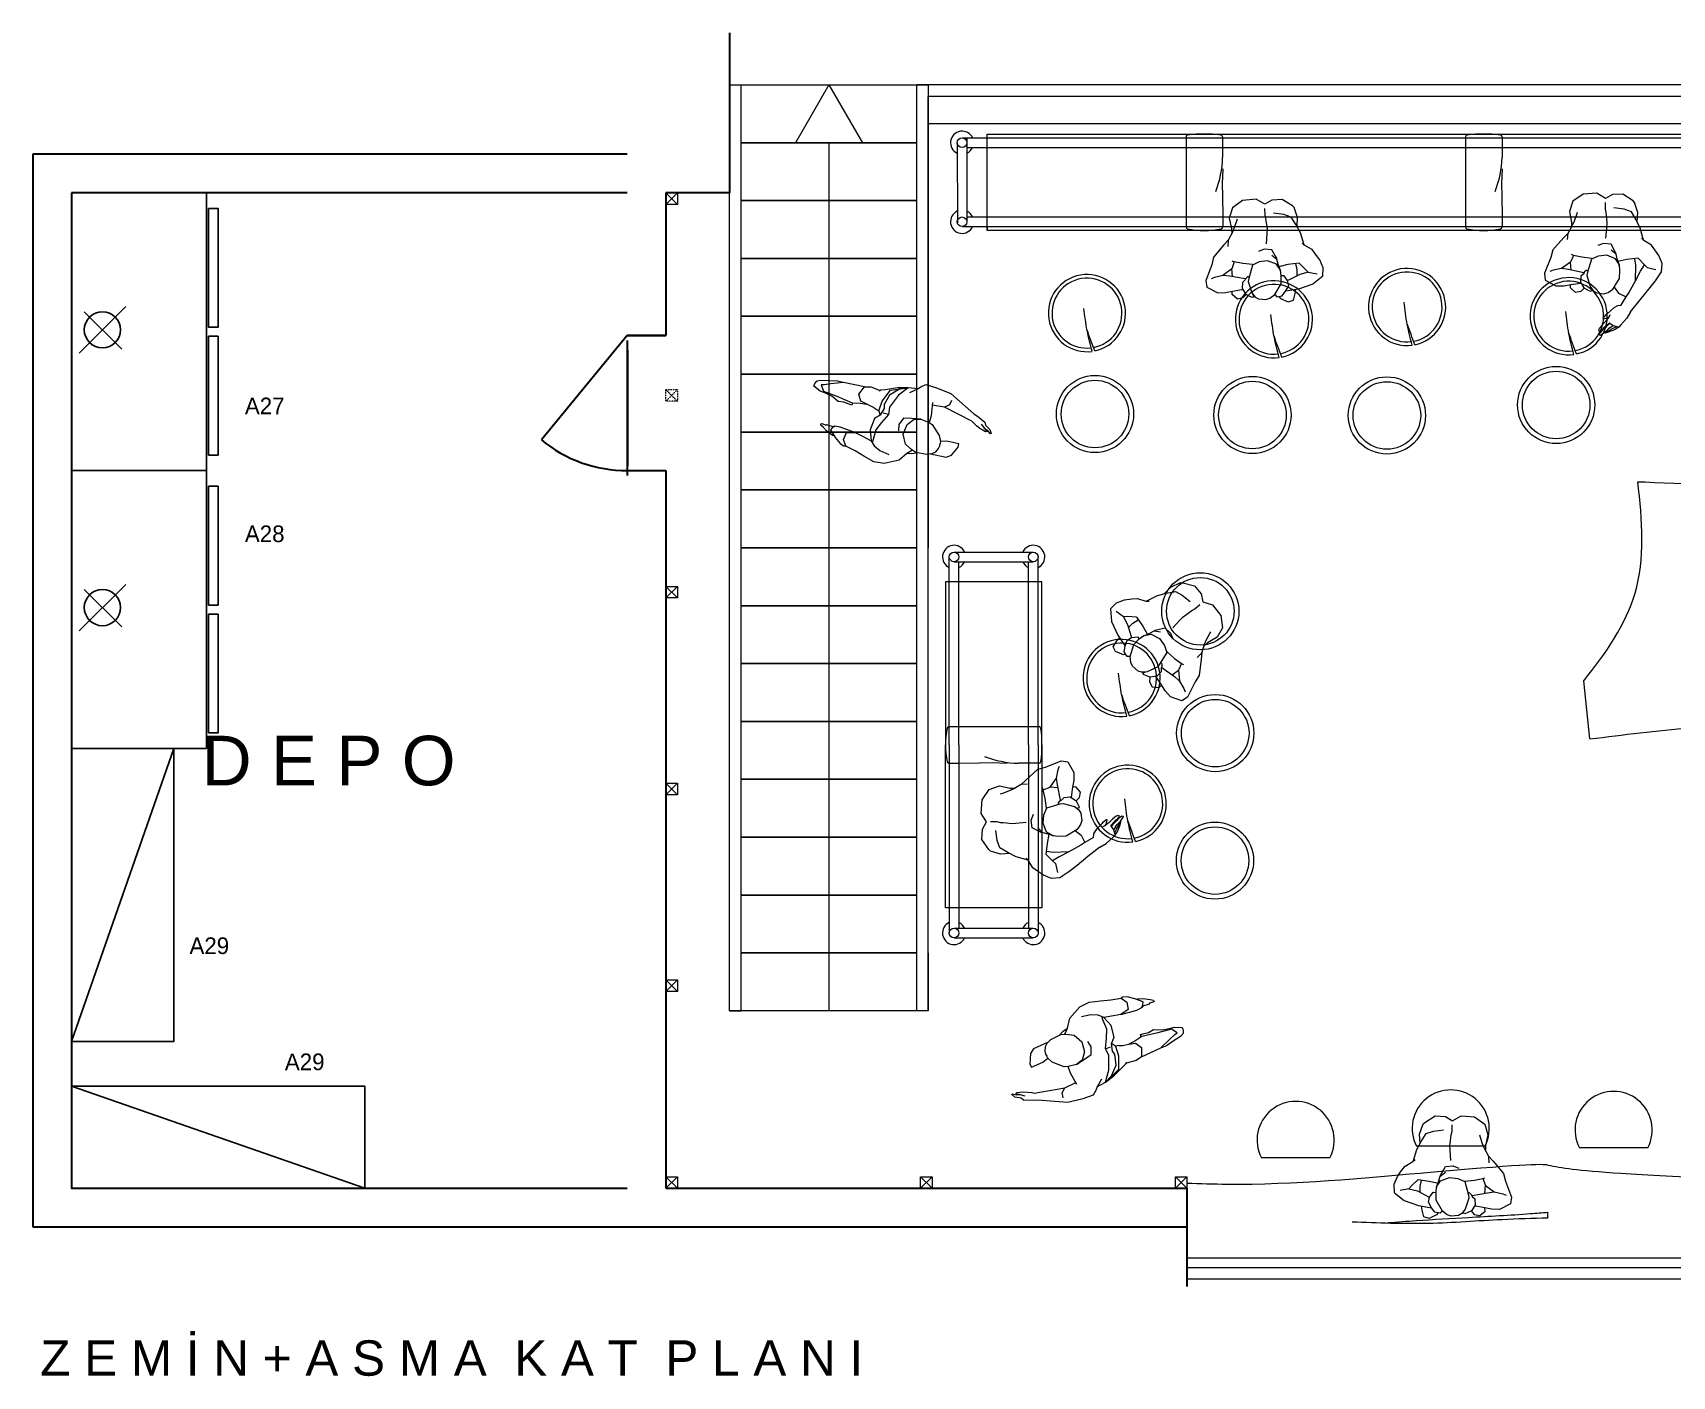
# Model space of a CAD drawing. Header units: millimetres. Extents: x 5421816 to 5431444, y -630403 to -629653.
# Drawn here: x 5424322 to 5425171, y -630363 to -629666 of the extents above; entities that cross this region are included whole.
import ezdxf
from ezdxf.enums import TextEntityAlignment as Align

# ---------------------------------------------------------------- set-up
doc = ezdxf.new("R2010")
doc.units = ezdxf.units.MM
doc.header["$LTSCALE"] = 0.05
for name, pattern in [('DASHED2', [9.525, 6.35, -3.175]), ('DOT', [0.25, 0, -0.25]), ('HIDDEN', [9.525, 6.35, -3.175])]:
    doc.linetypes.add(name, pattern=pattern)
doc.layers.get('0').update_dxf_attribs({"color": 253})
for name, color, linetype, lineweight in [('-DWG_DETAY4', 7, 'DOT', 18), ('A-ALÇIPAN', 30, 'Continuous', 30), ('TEFRIS', 251, 'Continuous', 9), ('tefriş', 45, 'Continuous', 18)]:
    doc.layers.add(name, color=color, linetype=linetype, lineweight=lineweight)
for name, color, linetype in [('CIHAZ', 2, 'Continuous'), ('DUVAR', 255, 'Continuous'), ('S2000-002 Çizgi', 7, 'Continuous')]:
    doc.layers.add(name, color=color, linetype=linetype)
doc.layers.add('SD-STATİK', color=7, linetype='HIDDEN', lineweight=0, true_color=0x7d7d7d)
doc.styles.get("Standard").update_dxf_attribs({"font": 'arial.ttf'})
doc.styles.add('TAKSİM', font='GOTHIC.TTF', dxfattribs={"height": 7})

# ---------------------------------------------------------------- blocks, each defined once
blk = doc.blocks.new('ADSAFDF')
for p, q in [((21261.17, -21269.76), (21256.11, -21270.2)), ((21257.32, -21272.41), (21261.02, -21269.79)), ((21261.02, -21269.79), (21262.34, -21268.38)), ((21262.34, -21268.38), (21264.66, -21266.77)), ((21264.66, -21266.77), (21270.38, -21267.22)), ((21270.38, -21267.22), (21278.27, -21268.63)), ((21278.27, -21268.63), (21292.07, -21276.4)), ((21208.12, -21279.52), (21208.21, -21278.1)), ((21208.21, -21278.1), (21209.1, -21276.46)), ((21209.1, -21276.46), (21210.96, -21275.72)), ((21210.96, -21275.72), (21215.46, -21274.95)), ((21213.19, -21277.78), (21211.6, -21278.1)), ((21211.6, -21278.1), (21213.58, -21281.03)), ((21216.44, -21276.64), (21213.19, -21277.78)), ((21215.46, -21274.95), (21219.5, -21274.25)), ((21222.66, -21274.59), (21216.44, -21276.64)), ((21219.5, -21274.25), (21222.21, -21274.4)), ((21233.74, -21274.44), (21222.66, -21274.59)), ((21231.71, -21278.77), (21233.74, -21274.44)), ((21233.74, -21274.44), (21237.08, -21273.82)), ((21233.74, -21274.44), (21233.74, -21274.44)), ((21237.08, -21273.82), (21242.15, -21274.74)), ((21242.55, -21274.44), (21241.72, -21275.08)), ((21244.84, -21273.65), (21242.55, -21274.44)), ((21244.26, -21279.78), (21247.31, -21273.41)), ((21250.72, -21271.44), (21244.84, -21273.65)), ((21247.36, -21276), (21245.7, -21281.37)), ((21247.31, -21273.41), (21256.11, -21270.2)), ((21249.58, -21273.94), (21247.36, -21276)), ((21251.9, -21275.08), (21248.72, -21282.18)), ((21251.87, -21271.84), (21249.58, -21273.94)), ((21256.11, -21270.2), (21250.72, -21271.44)), ((21256.11, -21270.2), (21251.87, -21271.84)), ((21256.11, -21270.2), (21251.9, -21275.08)), ((21256.11, -21270.2), (21256.11, -21270.2)), ((21270.07, -21275.17), (21270.71, -21281.97)), ((21276.56, -21276.22), (21270.08, -21276.47)), ((21278.76, -21274.43), (21276.56, -21276.22)), ((21291.99, -21280.36), (21276.56, -21276.22)), ((21279.43, -21271.97), (21278.76, -21274.43)), ((21292.07, -21276.4), (21294.15, -21277.14)), ((21294.15, -21277.14), (21298.59, -21279.39)), ((21211.87, -21281.41), (21208.12, -21279.52)), ((21214.4, -21281.81), (21211.87, -21281.41)), ((21213.58, -21281.03), (21220.83, -21282.23)), ((21218.22, -21282.74), (21214.4, -21281.81)), ((21222.1, -21284.65), (21218.22, -21282.74)), ((21220.83, -21282.23), (21229.2, -21283.88)), ((21225.05, -21284.42), (21222.1, -21284.65)), ((21227.42, -21284.84), (21225.05, -21284.42)), ((21229.35, -21285.13), (21227.42, -21284.84)), ((21229.2, -21283.88), (21233.41, -21283.22)), ((21229.46, -21283.94), (21229.35, -21285.13)), ((21233.5, -21282.16), (21231.71, -21278.77)), ((21233.41, -21283.22), (21236.95, -21283.08)), ((21236.95, -21283.08), (21233.5, -21282.16)), ((21240.16, -21283.84), (21236.95, -21283.08)), ((21241.95, -21284.56), (21240.16, -21283.84)), ((21241.95, -21284.56), (21243.7, -21285.09)), ((21243.7, -21285.09), (21244.26, -21279.78)), ((21243.7, -21285.09), (21244.9, -21287.18)), ((21246.08, -21283.28), (21244.9, -21287.18)), ((21245.7, -21281.37), (21246.08, -21283.28)), ((21248.87, -21285.9), (21246.16, -21285.76)), ((21248.87, -21285.9), (21246.26, -21290.71)), ((21248.72, -21282.18), (21248.87, -21285.9)), ((21256.91, -21286.27), (21255.34, -21289.95)), ((21261.09, -21285.56), (21256.91, -21286.27)), ((21259.55, -21288.99), (21262.45, -21285.61)), ((21265.93, -21284.81), (21261.09, -21285.56)), ((21262.45, -21285.61), (21265.93, -21284.81)), ((21265.93, -21284.81), (21270.4, -21285.65)), ((21270.71, -21281.97), (21270.4, -21285.65)), ((21270.4, -21285.65), (21272.22, -21286.27)), ((21270.4, -21285.65), (21272.22, -21286.27)), ((21272.22, -21286.27), (21276.95, -21291.08)), ((21293.14, -21281.16), (21291.99, -21280.36)), ((21294.94, -21282.28), (21293.14, -21281.16)), ((21296.85, -21283.22), (21294.94, -21282.28)), ((21298.45, -21283.71), (21296.85, -21283.22)), ((21296.96, -21280.9), (21299.5, -21282.98)), ((21299.97, -21284.33), (21298.45, -21283.71)), ((21298.59, -21279.39), (21299.34, -21280.85)), ((21300.95, -21283.37), (21298.95, -21282.68)), ((21299.34, -21280.85), (21302.01, -21282.61)), ((21299.5, -21282.98), (21300.89, -21283.78)), ((21300.89, -21283.78), (21299.97, -21284.33)), ((21302.61, -21284.81), (21300.95, -21283.37)), ((21302.01, -21282.61), (21302.97, -21284.45)), ((21302.97, -21284.45), (21302.61, -21284.81)), ((21242.29, -21289.55), (21241.25, -21295.64)), ((21244.9, -21287.18), (21242.29, -21289.55)), ((21244.1, -21295.01), (21243.88, -21300.23)), ((21246.26, -21290.71), (21244.1, -21295.01)), ((21255.34, -21289.95), (21255.73, -21293.12)), ((21258.55, -21294.26), (21259.55, -21288.99)), ((21260.69, -21299.16), (21258.55, -21294.26)), ((21276.95, -21291.08), (21278.18, -21294)), ((21281.34, -21293.15), (21278.18, -21294)), ((21278.18, -21294), (21278.24, -21295.02)), ((21278.31, -21296.23), (21278.24, -21295.02)), ((21287.82, -21293.14), (21281.34, -21293.15)), ((21285.2, -21299.84), (21287.83, -21294.99)), ((21287.83, -21294.99), (21287.82, -21293.14)), ((21215.72, -21297.85), (21216.39, -21297.67)), ((21215.75, -21298.62), (21215.72, -21297.85)), ((21217.38, -21299.56), (21215.75, -21298.62)), ((21216.39, -21297.67), (21218.32, -21298.05)), ((21219.31, -21300.9), (21217.38, -21299.56)), ((21218.32, -21298.05), (21218.67, -21297.58)), ((21218.67, -21297.58), (21222.07, -21298.04)), ((21220.41, -21301.51), (21219.31, -21300.9)), ((21223.27, -21302.77), (21220.41, -21301.51)), ((21221.87, -21298.76), (21221.17, -21299.97)), ((21221.17, -21299.97), (21224.32, -21303.28)), ((21223, -21297.63), (21221.87, -21298.76)), ((21222.07, -21298.04), (21223, -21297.63)), ((21225.83, -21297.52), (21223, -21297.63)), ((21224.32, -21303.28), (21227.59, -21305.81)), ((21234.38, -21298.82), (21225.83, -21297.52)), ((21228.88, -21303.36), (21229.7, -21299.63)), ((21230.68, -21306.54), (21228.88, -21303.36)), ((21229.7, -21299.63), (21234.38, -21298.82)), ((21234.38, -21298.82), (21238.13, -21299.78)), ((21238.13, -21299.78), (21242.97, -21301.15)), ((21241.25, -21295.64), (21242.97, -21301.15)), ((21242.97, -21301.15), (21245.13, -21303.35)), ((21243.88, -21300.23), (21243.72, -21301.49)), ((21245.13, -21303.35), (21248.45, -21305.16)), ((21262.43, -21303.81), (21259.24, -21308.03)), ((21264.5, -21301.33), (21260.69, -21299.16)), ((21264.97, -21301.5), (21262.43, -21303.81)), ((21265.04, -21303.37), (21262.43, -21303.81)), ((21266.98, -21302.22), (21264.5, -21301.33)), ((21267.82, -21302.2), (21265.04, -21303.37)), ((21272.66, -21302.09), (21266.98, -21302.22)), ((21274.45, -21301.41), (21272.66, -21302.09)), ((21274.45, -21301.41), (21282.85, -21301.42)), ((21274.47, -21301.42), (21275.37, -21301.08)), ((21275.37, -21301.08), (21276.91, -21299.74)), ((21276.91, -21299.74), (21278.04, -21297.86)), ((21278.04, -21297.86), (21278.31, -21296.23)), ((21282.85, -21301.42), (21285.2, -21299.84)), ((21227.59, -21305.81), (21229.65, -21306.6)), ((21229.65, -21306.6), (21230.68, -21306.54)), ((21235.92, -21307.95), (21230.68, -21306.54)), ((21240.99, -21309.68), (21235.92, -21307.95)), ((21246.55, -21311.44), (21240.99, -21309.68)), ((21252.06, -21311.3), (21246.55, -21311.44)), ((21248.45, -21305.16), (21253.36, -21306.14)), ((21259.24, -21308.03), (21252.06, -21311.3))]:
    blk.add_line(p, q)
blk = doc.blocks.new('insanplanoturan2')
for p, q in [((-4.35, 28), (-8.09, 30.21)), ((-1.54, 25.72), (-5.35, 20.45)), ((-3.59, 26.87), (-4.35, 28)), ((1.11, 27.39), (-1.54, 25.72)), ((3.27, 27.84), (1.11, 27.39)), ((7, 27.12), (3.27, 27.84)), ((8.63, 26), (7, 27.12)), ((10.14, 23.59), (8.63, 26)), ((10.17, 25.88), (9.26, 25.73)), ((9.26, 25.73), (9.56, 24.52)), ((11.6, 25.19), (10.17, 25.88)), ((13.24, 24.16), (15.05, 25.76)), ((15.05, 25.76), (17.91, 26.13)), ((17.91, 26.13), (20.4, 23.48)), ((-27.28, 18.74), (-27.93, 14.41)), ((-27.28, 18.74), (-27.28, 18.74)), ((-19.98, 15.91), (-24.48, 17.29)), ((-14.03, 17.26), (-14.37, 14.2)), ((-5.35, 20.45), (-5.85, 16.43)), ((11.39, 17.65), (10.14, 23.59)), ((10.99, 16.09), (11.39, 17.65)), ((13.37, 24.07), (11.6, 25.19)), ((12.97, 16.66), (14.48, 17.79)), ((14.98, 20.87), (13.37, 24.07)), ((14.48, 17.79), (14.98, 20.87)), ((16.27, 21.48), (14.74, 21.5)), ((14.98, 20.87), (14.98, 20.87)), ((20.07, 21.81), (16.27, 21.48)), ((23.66, 22.17), (20.07, 21.81)), ((20.4, 23.48), (20.2, 21.81)), ((27.76, 21.89), (23.66, 22.17)), ((33.11, 18.44), (27.76, 21.89)), ((33.27, 14.87), (33.11, 18.44)), ((-27.93, 14.41), (-26.55, 10.2)), ((-26.55, 10.2), (-24.71, 6.99)), ((-18.79, 14.34), (-19.98, 15.91)), ((-15.71, 10.73), (-18.79, 14.34)), ((-15.71, 10.73), (-9.91, 10.95)), ((-14.37, 14.2), (-14.05, 10.87)), ((-9.91, 10.95), (-5.08, 11.6)), ((-5.85, 16.43), (-5.83, 13.53)), ((-5.85, 14.49), (-5.54, 12.71)), ((-5.83, 13.53), (-4.08, 10.14)), ((-5.54, 12.71), (-4.92, 10.26)), ((-4.92, 10.26), (-4.51, 7.82)), ((-4.08, 10.14), (0.35, 8.04)), ((4.73, 8.08), (8.41, 9.37)), ((8.28, 9.05), (13.28, 8.1)), ((8.41, 9.37), (10.99, 16.09)), ((11.39, 14.95), (10.64, 15.16)), ((11.39, 14.95), (12.59, 15.84)), ((12.59, 15.84), (12.97, 16.66)), ((12.94, 16.13), (20.72, 13.88)), ((17.61, 6.77), (19.29, 10.2)), ((19.31, 14.28), (19.29, 10.2)), ((19.29, 10.2), (24.16, 13.11)), ((20.72, 13.88), (24.16, 13.11)), ((24.16, 13.11), (28.65, 13.7)), ((28.65, 13.7), (30.45, 14.23)), ((29.4, 7.03), (33.27, 14.87)), ((-24.71, 6.99), (-23.11, 4.46)), ((-23.11, 4.46), (-19.37, 1.75)), ((-19.37, 1.75), (-18.3, 0.57)), ((-19.26, 1.62), (-18.03, -4.75)), ((-4.51, 7.82), (-2.1, 5.49)), ((-4.51, 7.82), (-4.46, 7.27)), ((-4.46, 7.27), (-2.36, 2.53)), ((-2.36, 2.53), (1.56, 1.75)), ((0.35, 8.04), (4.73, 8.08)), ((1.56, 1.75), (4.62, 2.65)), ((13.28, 8.1), (17.61, 6.77)), ((17.61, 6.77), (18.58, 6.35)), ((22.01, -2.61), (28.03, 3.22)), ((28.03, 3.22), (29.4, 7.03)), ((-18.03, -4.75), (-16.17, -9.13)), ((-16.62, -8.22), (-17.35, -12.82)), ((-0.81, -6.09), (-1.17, -8.58)), ((0.13, -0.8), (-0.81, -6.09)), ((19.46, -4.88), (16.82, -8.79)), ((17.24, -10.34), (17.46, -7.85)), ((20, -1.56), (19.46, -4.88)), ((19.46, -4.88), (22.01, -2.61)), ((-17.35, -12.82), (-16.11, -18.21)), ((-16.17, -9.13), (-14.03, -13.42)), ((-14.03, -13.42), (-10.4, -15.06)), ((-10.4, -15.06), (-5.21, -16.27)), ((-1.17, -8.58), (-1.05, -10.85)), ((-1.05, -10.85), (-1.05, -12.66)), ((-1.05, -12.66), (-1.01, -14.11)), ((-1.01, -14.11), (-0.73, -15.8)), ((-0.73, -15.8), (-0.99, -19.23)), ((14.16, -14.24), (13.76, -15.31)), ((15.63, -11.06), (14.16, -14.24)), ((16.82, -8.79), (15.63, -11.06)), ((15.74, -21.26), (17.93, -16.07)), ((17.93, -16.07), (17.24, -10.34)), ((-16.11, -18.21), (-15.32, -19.11)), ((-15.32, -19.11), (-10.35, -22.99)), ((-10.35, -22.99), (-5, -23.15)), ((-5, -23.15), (-1.15, -21.36)), ((-1.15, -21.36), (3.07, -24.4)), ((3.07, -24.4), (10.13, -24.5)), ((10.13, -24.5), (15.74, -21.26))]:
    blk.add_line(p, q)
for points in [[(-8.09, 30.21), (-10.88, 29.66), (-12.15, 26.27), (-12.64, 24.24)], [(-1.54, 25.72), (-2.54, 26.97), (-5.37, 26.69), (-7.35, 24.57), (-9.19, 21.89), (-8.9, 19.21), (-7.35, 16.52), (-5.85, 16.43)], [(-27.28, 18.74), (-21.76, 22.31), (-14.13, 24.15), (-7.35, 24.57)], [(-19.98, 15.91), (-15.55, 16.66), (-9.47, 19.07), (-8.9, 19.21)]]:
    blk.add_lwpolyline(points)
blk = doc.blocks.new('xccxc')
at = {"rotation": 180}
blk.add_blockref('insanplanoturan2', (220488.91, -31825.14), dxfattribs=at)
blk = doc.blocks.new('dada')
for p, q in [((219967.82, -31810.1), (219965.63, -31815.29)), ((219973.43, -31806.86), (219967.82, -31810.1)), ((219980.49, -31806.97), (219973.43, -31806.86)), ((219984.71, -31810.01), (219980.49, -31806.97)), ((219988.56, -31808.22), (219984.71, -31810.01)), ((219993.91, -31808.37), (219988.56, -31808.22)), ((219998.88, -31812.26), (219993.91, -31808.37)), ((219965.63, -31815.29), (219966.32, -31821.02)), ((219967.93, -31820.3), (219969.4, -31817.13)), ((219969.4, -31817.13), (219969.8, -31816.05)), ((219984.28, -31815.56), (219984.55, -31812.14)), ((219984.57, -31817.26), (219984.28, -31815.56)), ((219984.6, -31818.7), (219984.57, -31817.26)), ((219984.6, -31820.52), (219984.6, -31818.7)), ((219993.96, -31816.3), (219988.77, -31815.1)), ((219997.59, -31817.95), (219993.96, -31816.3)), ((219999.73, -31822.23), (219997.59, -31817.95)), ((219999.67, -31813.16), (219998.88, -31812.26)), ((220000.91, -31818.54), (219999.67, -31813.16)), ((220000.18, -31823.15), (220000.91, -31818.54)), ((219964.1, -31826.49), (219961.55, -31828.75)), ((219963.56, -31829.8), (219964.1, -31826.49)), ((219964.1, -31826.49), (219966.74, -31822.57)), ((219966.32, -31821.02), (219966.1, -31823.52)), ((219966.74, -31822.57), (219967.93, -31820.3)), ((219983.43, -31830.57), (219984.36, -31825.28)), ((219984.36, -31825.28), (219984.72, -31822.78)), ((219984.72, -31822.78), (219984.6, -31820.52)), ((220001.59, -31826.62), (219999.73, -31822.23)), ((220002.81, -31832.98), (220001.59, -31826.62)), ((219955.53, -31834.58), (219954.16, -31838.39)), ((219961.55, -31828.75), (219955.53, -31834.58)), ((219981.99, -31833.12), (219978.94, -31834.02)), ((219985.92, -31833.89), (219981.99, -31833.12)), ((219988.02, -31838.63), (219985.92, -31833.89)), ((220002.93, -31833.11), (220001.86, -31831.93)), ((220006.66, -31835.82), (220002.93, -31833.11)), ((220008.27, -31838.35), (220006.66, -31835.82)), ((219954.16, -31838.39), (219950.29, -31846.24)), ((219954.91, -31845.07), (219953.11, -31845.59)), ((219959.4, -31844.48), (219954.91, -31845.07)), ((219964.26, -31841.56), (219959.4, -31844.48)), ((219962.84, -31845.25), (219959.4, -31844.48)), ((219970.62, -31847.5), (219962.84, -31845.25)), ((219964.25, -31845.64), (219964.26, -31841.56)), ((219965.95, -31838.14), (219964.26, -31841.56)), ((219965.95, -31838.14), (219964.98, -31837.71)), ((219970.28, -31839.47), (219965.95, -31838.14)), ((219975.28, -31840.42), (219970.28, -31839.47)), ((219975.15, -31840.74), (219972.56, -31847.46)), ((219978.82, -31839.44), (219975.15, -31840.74)), ((219983.21, -31839.4), (219978.82, -31839.44)), ((219987.64, -31841.51), (219983.21, -31839.4)), ((219988.07, -31839.19), (219985.66, -31836.85)), ((219989.39, -31844.89), (219987.64, -31841.51)), ((219988.07, -31839.19), (219988.02, -31838.63)), ((219988.47, -31841.63), (219988.07, -31839.19)), ((219989.1, -31844.08), (219988.47, -31841.63)), ((219993.46, -31842.32), (219988.64, -31842.96)), ((219989.4, -31845.86), (219989.1, -31844.08)), ((219989.4, -31847.79), (219989.39, -31844.89)), ((219999.27, -31842.1), (219993.46, -31842.32)), ((219997.93, -31845.57), (219997.61, -31842.23)), ((219999.27, -31842.1), (220002.34, -31845.71)), ((220010.11, -31841.56), (220008.27, -31838.35)), ((220011.49, -31845.77), (220010.11, -31841.56)), ((219950.29, -31846.24), (219950.45, -31849.81)), ((219950.45, -31849.81), (219955.8, -31853.26)), ((219955.8, -31853.26), (219959.9, -31853.53)), ((219959.9, -31853.53), (219963.48, -31853.17)), ((219963.15, -31854.85), (219963.36, -31853.18)), ((219963.48, -31853.17), (219967.29, -31852.84)), ((219967.29, -31852.84), (219968.82, -31852.87)), ((219969.08, -31849.16), (219968.58, -31852.23)), ((219968.58, -31852.23), (219970.19, -31855.43)), ((219968.58, -31852.23), (219968.58, -31852.23)), ((219970.59, -31848.03), (219969.08, -31849.16)), ((219970.97, -31847.21), (219970.59, -31848.03)), ((219972.17, -31846.32), (219970.97, -31847.21)), ((219972.17, -31846.32), (219972.92, -31846.53)), ((219972.56, -31847.46), (219972.17, -31849.01)), ((219972.17, -31849.01), (219973.41, -31854.95)), ((219985.09, -31857.09), (219988.91, -31851.81)), ((219988.91, -31851.81), (219989.4, -31847.79)), ((219993.17, -31859.66), (219997.01, -31853.72)), ((219997.01, -31853.72), (219997.93, -31845.57)), ((219997.01, -31853.72), (219999.97, -31848.98)), ((219999.97, -31848.98), (220002.34, -31845.71)), ((220002.34, -31845.71), (220003.54, -31847.27)), ((220003.54, -31847.27), (220008.04, -31848.65)), ((220007.38, -31854.47), (220010.84, -31850.1)), ((220010.84, -31850.1), (220011.49, -31845.77)), ((220010.84, -31850.1), (220010.84, -31850.1)), ((219965.64, -31857.49), (219963.15, -31854.85)), ((219968.51, -31857.12), (219965.64, -31857.49)), ((219970.32, -31855.52), (219968.51, -31857.12)), ((219970.19, -31855.43), (219971.96, -31856.56)), ((219971.96, -31856.56), (219973.39, -31857.25)), ((219973.39, -31857.25), (219974.3, -31857.1)), ((219973.41, -31854.95), (219974.93, -31857.36)), ((219974.3, -31857.1), (219974, -31855.88)), ((219974.93, -31857.36), (219976.56, -31858.48)), ((219976.56, -31858.48), (219980.28, -31859.2)), ((219980.28, -31859.2), (219982.44, -31858.76)), ((219982.44, -31858.76), (219985.09, -31857.09)), ((219985.8, -31856.21), (219987.9, -31859.37)), ((219987.9, -31859.37), (219991.64, -31861.58)), ((219988.57, -31865.91), (219991.64, -31861.58)), ((219991.64, -31861.58), (219993.17, -31859.66)), ((219998.72, -31863.72), (220003.67, -31858.47)), ((220003.67, -31858.47), (220007.38, -31854.47)), ((219980.08, -31870.45), (219978.82, -31871.79)), ((219981.05, -31869.82), (219980.08, -31870.45)), ((219983.16, -31868.07), (219981.05, -31869.82)), ((219982.18, -31871.28), (219982.73, -31870.18)), ((219984.86, -31866.77), (219983.16, -31868.07)), ((219986.8, -31865.87), (219984.86, -31866.77)), ((219988.57, -31865.91), (219986.8, -31865.87)), ((219993.34, -31869.51), (219991.22, -31872.75)), ((219993.34, -31869.51), (219998.72, -31863.72)), ((219976.27, -31878.1), (219976.66, -31876.87)), ((219976.41, -31878.38), (219976.27, -31878.1)), ((219976.79, -31878.46), (219976.41, -31878.38)), ((219976.48, -31879.78), (219978.12, -31877.92)), ((219976.66, -31876.87), (219977.52, -31876.06)), ((219977.86, -31877.77), (219976.79, -31878.46)), ((219977.52, -31876.06), (219978.45, -31875.03)), ((219978.67, -31877.01), (219977.86, -31877.77)), ((219978.12, -31877.92), (219979.05, -31877.16)), ((219978.45, -31875.03), (219979.15, -31874.38)), ((219980.13, -31875.83), (219978.67, -31877.01)), ((219978.82, -31871.79), (219978.86, -31872.05)), ((219978.86, -31872.05), (219979.15, -31872.17)), ((219979.05, -31877.16), (219980.26, -31876.22)), ((219979.15, -31872.17), (219981.22, -31871.84)), ((219979.15, -31874.38), (219980.27, -31873.42)), ((219981.04, -31877.69), (219979.16, -31879.29)), ((219981.25, -31878.56), (219979.16, -31879.29)), ((219981.03, -31879.23), (219979.44, -31879.52)), ((219982.07, -31874.36), (219980.13, -31875.83)), ((219980.26, -31876.22), (219981.28, -31875.32)), ((219980.27, -31873.42), (219981.5, -31872.16)), ((219984.29, -31878.28), (219981.03, -31879.23)), ((219982.21, -31876.84), (219981.04, -31877.69)), ((219981.22, -31871.84), (219982.18, -31871.28)), ((219983.47, -31877.43), (219981.25, -31878.56)), ((219981.28, -31875.32), (219982.23, -31874.56)), ((219981.5, -31872.16), (219982.18, -31871.28)), ((219982.23, -31874.56), (219982.07, -31874.36)), ((219982.21, -31876.84), (219983.86, -31875.88)), ((219982.23, -31874.56), (219983.86, -31875.88)), ((219985.17, -31876.82), (219983.47, -31877.43)), ((219983.86, -31875.88), (219986.68, -31877.05)), ((219986.68, -31877.05), (219984.29, -31878.28)), ((219985.98, -31876.82), (219985.17, -31876.82)), ((219987.88, -31875.86), (219986.68, -31877.05)), ((219991.22, -31872.75), (219987.88, -31875.86)), ((219976.62, -31880.37), (219976.48, -31879.78)), ((219976.88, -31880.62), (219976.62, -31880.37)), ((219979.16, -31879.29), (219976.88, -31880.62)), ((219979.44, -31879.52), (219979.16, -31879.29))]:
    blk.add_line(p, q)
blk = doc.blocks.new('adsadf')
at = {"layer": 'tefriş'}
for radius, start, end in [(19.99, 281.62659, 277.79472), (18.12, 280.73672, 277.05742)]:
    blk.add_arc((5421915.93, -626002.86), radius, start, end, dxfattribs=at)
for points in [[(5421918.64, -626022.66), (5421916.04, -626011.94), (5421914.38, -626000.38)], [(5421919.96, -626022.43), (5421915.98, -626011.62)]]:
    blk.add_spline(points, degree=3, dxfattribs=at)
blk = doc.blocks.new('ASDFFDAS')
at = {"layer": 'tefriş'}
for p, q in [((5422210.25, -626155.39), (5422210.25, -626202.11)), ((5422229.22, -626155.61), (5422229.22, -626166.26)), ((5422229.25, -626172.17), (5422228.93, -626179.94)), ((5422228.93, -626179.94), (5422229.07, -626186.38)), ((5422229.07, -626186.38), (5422229.31, -626196.79)), ((5422229.31, -626196.79), (5422229.25, -626202.23))]:
    blk.add_line(p, q, dxfattribs=at)
for centre, radius, start, end in [((5422211.22, -626155.61), 1, 96.72583, 180), ((5422219.72, -626227.69), 73.58, 83.27417, 96.72583), ((5422228.22, -626155.61), 1, 0, 83.27417), ((5422175.82, -626164.69), 53.42, 338.86878, 358.32067), ((5422211.25, -626202.27), 1, 180, 255.18467), ((5422228.25, -626202.23), 1, 281.63319, 0), ((5422219.64, -626160.92), 43.2, 258.44571, 281.76252)]:
    blk.add_arc(centre, radius, start, end, dxfattribs=at)
blk = doc.blocks.new('SADFFDSAAFSD')
at = {"layer": 'TEFRIS', "linetype": 'ByBlock'}
for p, q in [((5421149.99, -623375.49), (5421149.99, -623277.95)), ((5421152.49, -623275.49), (5421193.49, -623275.49)), ((5421152.49, -623280.49), (5421193.49, -623280.49)), ((5421154.99, -623277.99), (5421154.99, -623277.99)), ((5421154.99, -623375.49), (5421154.99, -623280.49)), ((5421190.99, -623375.49), (5421190.99, -623280.49)), ((5421195.99, -623375.49), (5421195.99, -623277.99)), ((5421149.99, -623375.49), (5421149.99, -623473.02)), ((5421154.99, -623375.49), (5421154.99, -623470.49)), ((5421190.99, -623375.49), (5421190.99, -623470.49)), ((5421195.99, -623375.49), (5421195.99, -623472.99)), ((5421152.49, -623470.49), (5421193.49, -623470.49)), ((5421152.49, -623475.49), (5421193.49, -623475.49)), ((5421154.99, -623472.99), (5421154.99, -623472.99))]:
    blk.add_line(p, q, dxfattribs=at)
for centre in [(5421152.49, -623277.99), (5421193.49, -623277.99), (5421152.49, -623472.99), (5421193.49, -623472.99)]:
    blk.add_circle(centre, 2.5, dxfattribs=at)
for centre, start, end in [((5421152.49, -623277.99), 24.62432, 245.37568), ((5421193.49, -623277.99), 294.62432, 155.37568), ((5421152.49, -623277.99), 294.62432, 335.37568), ((5421193.49, -623277.99), 204.62432, 245.37568), ((5421152.49, -623472.99), 114.62432, 335.37568), ((5421152.49, -623472.99), 24.62432, 65.37568), ((5421193.49, -623472.99), 114.62432, 155.37568), ((5421193.49, -623472.99), 204.62432, 65.37568)]:
    blk.add_arc(centre, 6, start, end, dxfattribs=at)
at = {"layer": 'tefriş', "transparency": 33554541}
for p, q in [((5421197.99, -623290.99), (5421147.99, -623290.99)), ((5421147.99, -623290.99), (5421147.99, -623375.49)), ((5421197.99, -623375.49), (5421197.99, -623290.99)), ((5421147.99, -623459.99), (5421147.99, -623375.49)), ((5421197.99, -623375.49), (5421197.99, -623459.99)), ((5421197.99, -623459.99), (5421147.99, -623459.99))]:
    blk.add_line(p, q, dxfattribs=at)
blk = doc.blocks.new('A$C1CD53B41')
at = {"layer": 'CIHAZ', "color": 5}
for p, q in [((4.02, 60.95), (28.12, 85.05)), ((6.69, 82.38), (26.11, 62.96))]:
    blk.add_line(p, q, dxfattribs=at)
for points in [[(71.08, 135.96), (76.04, 135.96), (76.04, 74.34), (71.08, 74.34)], [(71.08, 8.04), (76.04, 8.04), (76.04, 69.66), (71.08, 69.66)]]:
    blk.add_lwpolyline(points, close=True, dxfattribs=at)
blk.add_circle((16.06, 73), 9.38, dxfattribs=at)
at = {"layer": 'S2000-002 Çizgi'}
blk.add_lwpolyline([(0, 144), (70, 144), (70, 0), (0, 0)], close=True, dxfattribs=at)

msp = doc.modelspace()

# ---------------------------------------------------------------- linework, layer by layer
at = {"layer": 'A-ALÇIPAN'}
for p, q in [((5424682.55, -629666.18), (5424682.55, -629749.18)), ((5424321.55, -629729.18), (5424321.55, -630285.18)), ((5424629.55, -629729.18), (5424321.55, -629729.18)), ((5424341.55, -629749.18), (5424341.55, -630265.18)), ((5424629.55, -629749.18), (5424341.55, -629749.18)), ((5424682.55, -629749.18), (5424649.55, -629749.18)), ((5424649.55, -629749.18), (5424649.55, -629823.18)), ((5424629.55, -629823.18), (5424585.06, -629877.23)), ((5424649.55, -629823.18), (5424629.55, -629823.18)), ((5424649.55, -629823.18), (5424629.55, -629823.18)), ((5424649.55, -629823.18), (5424629.55, -629823.18)), ((5424649.55, -629823.18), (5424629.55, -629823.18)), ((5424649.55, -629823.18), (5424629.55, -629823.18)), ((5424649.55, -629823.18), (5424629.55, -629823.18)), ((5424649.55, -629823.18), (5424629.55, -629823.18)), ((5424649.55, -629823.18), (5424629.55, -629823.18)), ((5424649.55, -629823.18), (5424629.55, -629823.18)), ((5424629.55, -629823.18), (5424649.55, -629823.18)), ((5424629.55, -629823.18), (5424649.55, -629823.18)), ((5424629.55, -629823.18), (5424649.55, -629823.18)), ((5424629.55, -629825.68), (5424629.55, -629895.67)), ((5424629.55, -629893.18), (5424649.55, -629893.18)), ((5424649.55, -629893.18), (5424649.55, -630265.18)), ((5424341.55, -630265.18), (5424629.55, -630265.18)), ((5424649.55, -630265.18), (5424919.55, -630265.18)), ((5424919.55, -630265.18), (5424919.55, -630316.18)), ((5424321.55, -630285.18), (5424919.55, -630285.18))]:
    msp.add_line(p, q, dxfattribs=at)
msp.add_lwpolyline([(5424629.65, -629830.68), (5424629.65, -629890.67)], dxfattribs=at)
msp.add_arc((5424629.55, -629823.18), 70, 230.54271, 270, dxfattribs=at)
at = {"layer": 'S2000-002 Çizgi'}
for p, q in [((5424341.55, -630189.18), (5424394.55, -630037.18)), ((5424493.55, -630265.18), (5424341.55, -630212.18))]:
    msp.add_line(p, q, dxfattribs=at)
for points in [[(5424341.55, -630189.18), (5424394.55, -630189.18), (5424394.55, -630037.18), (5424341.55, -630037.18)], [(5424493.55, -630265.18), (5424493.55, -630212.18), (5424341.55, -630212.18), (5424341.55, -630265.18)]]:
    msp.add_lwpolyline(points, close=True, dxfattribs=at)
at = {"layer": 'TEFRIS', "linetype": 'ByBlock'}
for p, q in [((5424688.55, -630173.18), (5424688.55, -629693.18)), ((5424734.05, -629693.18), (5424716.66, -629723.18)), ((5424734.05, -629693.18), (5424751.43, -629723.18)), ((5425214.05, -629693.18), (5424779.55, -629693.18)), ((5424779.55, -630173.18), (5424779.55, -629693.18)), ((5425214.05, -629699.18), (5424785.55, -629699.18)), ((5424785.55, -630173.18), (5424785.55, -629699.18)), ((5424785.55, -629713.18), (5425214.05, -629713.18)), ((5424734.05, -629723.18), (5424734.05, -630173.18)), ((5424800.55, -629723.19), (5424800.59, -629764.66)), ((5424803.05, -629720.68), (5425282.19, -629720.68)), ((5424805.55, -629720.68), (5424805.55, -629764.18)), ((5424805.55, -629725.68), (5425279.69, -629725.68)), ((5424805.55, -629761.68), (5425279.69, -629761.68)), ((5424803.05, -629766.68), (5425282.19, -629766.68)), ((5424682.55, -630173.18), (5424688.55, -630173.18)), ((5424919.55, -630306.18), (5425196.05, -630306.18)), ((5424919.55, -630312.18), (5425196.05, -630312.18))]:
    msp.add_line(p, q, dxfattribs=at)
for points in [[(5424682.55, -629693.18), (5424785.55, -629693.18), (5424785.55, -629723.18)], [(5424779.55, -629723.18), (5424688.55, -629723.18)], [(5424688.55, -629723.18), (5424779.55, -629723.18)], [(5424785.55, -629723.18), (5424785.55, -629753.18)], [(5424682.55, -629753.18), (5424682.55, -629749.18)], [(5424682.55, -629783.18), (5424682.55, -629753.18)], [(5424779.55, -629753.18), (5424688.55, -629753.18)], [(5424688.55, -629753.18), (5424779.55, -629753.18)], [(5424785.55, -629753.18), (5424785.55, -629783.18)], [(5424682.55, -629813.18), (5424682.55, -629783.18)], [(5424779.55, -629783.18), (5424688.55, -629783.18)], [(5424688.55, -629783.18), (5424779.55, -629783.18)], [(5424785.55, -629783.18), (5424785.55, -629813.18)], [(5424682.55, -629843.18), (5424682.55, -629813.18)], [(5424779.55, -629813.18), (5424688.55, -629813.18)], [(5424688.55, -629813.18), (5424779.55, -629813.18)], [(5424785.55, -629813.18), (5424785.55, -629843.18)], [(5424682.55, -629873.18), (5424682.55, -629843.18)], [(5424779.55, -629843.18), (5424688.55, -629843.18)], [(5424688.55, -629843.18), (5424779.55, -629843.18)], [(5424785.55, -629843.18), (5424785.55, -629873.18)], [(5424682.55, -629903.18), (5424682.55, -629873.18)], [(5424779.55, -629873.18), (5424688.55, -629873.18)], [(5424688.55, -629873.18), (5424779.55, -629873.18)], [(5424785.55, -629873.18), (5424785.55, -629903.18)], [(5424682.55, -629933.18), (5424682.55, -629903.18)], [(5424779.55, -629903.18), (5424688.55, -629903.18)], [(5424688.55, -629903.18), (5424779.55, -629903.18)], [(5424785.55, -629903.18), (5424785.55, -629933.18)], [(5424682.55, -629963.18), (5424682.55, -629933.18)], [(5424779.55, -629933.18), (5424688.55, -629933.18)], [(5424688.55, -629933.18), (5424779.55, -629933.18)], [(5424682.55, -629993.18), (5424682.55, -629963.18)], [(5424779.55, -629963.18), (5424688.55, -629963.18)], [(5424688.55, -629963.18), (5424779.55, -629963.18)], [(5424682.55, -630023.18), (5424682.55, -629993.18)], [(5424779.55, -629993.18), (5424688.55, -629993.18)], [(5424688.55, -629993.18), (5424779.55, -629993.18)], [(5424682.55, -630053.18), (5424682.55, -630023.18)], [(5424779.55, -630023.18), (5424688.55, -630023.18)], [(5424688.55, -630023.18), (5424779.55, -630023.18)], [(5424682.55, -630083.18), (5424682.55, -630053.18)], [(5424779.55, -630053.18), (5424688.55, -630053.18)], [(5424688.55, -630053.18), (5424779.55, -630053.18)], [(5424682.55, -630113.18), (5424682.55, -630083.18)], [(5424779.55, -630083.18), (5424688.55, -630083.18)], [(5424688.55, -630083.18), (5424779.55, -630083.18)], [(5424682.55, -630143.18), (5424682.55, -630113.18)], [(5424779.55, -630113.18), (5424688.55, -630113.18)], [(5424688.55, -630113.18), (5424779.55, -630113.18)], [(5424785.55, -630143.18), (5424785.55, -630173.18), (5424682.55, -630173.18), (5424682.55, -630143.18)], [(5424779.55, -630143.18), (5424688.55, -630143.18)], [(5424688.55, -630143.18), (5424779.55, -630143.18)]]:
    msp.add_lwpolyline(points, dxfattribs=at)
for centre, radius in [((5424803.05, -629723.18), 2.5), ((5424803.05, -629764.18), 2.5), ((5424871.88, -629863.83), 20), ((5424871.88, -629863.83), 17.5), ((5424953.48, -629864.34), 20), ((5424953.48, -629864.34), 17.5), ((5425023.15, -629864.55), 20), ((5425110.85, -629859.13), 20), ((5425110.85, -629859.13), 17.5), ((5425023.15, -629864.55), 17.5), ((5424926.46, -629966.07), 20), ((5424926.46, -629966.07), 17.5), ((5424934.21, -630029.23), 20), ((5424934.21, -630029.23), 17.5), ((5424934.07, -630095.32), 20), ((5424934.07, -630095.32), 17.5)]:
    msp.add_circle(centre, radius, dxfattribs=at)
for centre, start, end in [((5424803.05, -629723.18), 24.62432, 245.37568), ((5424803.05, -629723.18), 294.62432, 335.37568), ((5424803.05, -629764.18), 114.62432, 335.37568), ((5424803.05, -629764.18), 24.62432, 65.37568)]:
    msp.add_arc(centre, 6, start, end, dxfattribs=at)
at = {"layer": 'tefriş'}
for p, q in [((5424816.05, -629720.68), (5424816.05, -629718.68)), ((5424816.05, -629718.68), (5425203.55, -629718.68)), ((5424816.05, -629768.68), (5424816.05, -629718.68)), ((5424649.55, -629755.18), (5424655.55, -629749.18)), ((5424649.55, -629749.18), (5424655.55, -629755.18)), ((5424816.05, -629766.68), (5424816.05, -629768.68)), ((5425203.55, -629768.68), (5424816.05, -629768.68)), ((5424649.55, -629959.18), (5424655.55, -629953.18)), ((5424649.55, -629953.18), (5424655.55, -629959.18)), ((5425128.36, -630032.25), (5425125.15, -630002.11)), ((5424649.55, -630061.18), (5424655.55, -630055.18)), ((5424649.55, -630055.18), (5424655.55, -630061.18)), ((5424649.55, -630163.18), (5424655.55, -630157.18)), ((5424649.55, -630157.18), (5424655.55, -630163.18)), ((5424649.55, -630265.18), (5424655.55, -630259.18)), ((5424649.55, -630259.18), (5424655.55, -630265.18)), ((5424781.55, -630265.18), (5424787.55, -630259.18)), ((5424781.55, -630259.18), (5424787.55, -630265.18)), ((5424913.55, -630265.18), (5424919.55, -630259.18)), ((5424913.55, -630259.18), (5424919.55, -630265.18))]:
    msp.add_line(p, q, dxfattribs=at)
at = {"layer": 'tefriş', "linetype": 'DASHED2', "ltscale": 0.1}
for p, q in [((5424649.55, -629857.18), (5424655.55, -629851.18)), ((5424649.55, -629851.18), (5424655.55, -629857.18))]:
    msp.add_line(p, q, dxfattribs=at)
at = {"layer": 'tefriş', "transparency": 33554541}
for p, q in [((5425073.97, -630243.4, 245.25), (5425038.45, -630243.4, 245.25)), ((5425158.38, -630244.15, 245.25), (5425122.87, -630244.15, 245.25)), ((5424993.63, -630249.36, 245.25), (5424958.12, -630249.36, 245.25))]:
    msp.add_line(p, q, dxfattribs=at)
at = {"layer": 'tefriş'}
for points in [[(5424655.55, -629755.18), (5424649.55, -629755.18), (5424649.55, -629749.18), (5424655.55, -629749.18)], [(5424655.55, -629959.18), (5424649.55, -629959.18), (5424649.55, -629953.18), (5424655.55, -629953.18)], [(5424655.55, -630061.18), (5424649.55, -630061.18), (5424649.55, -630055.18), (5424655.55, -630055.18)], [(5424655.55, -630163.18), (5424649.55, -630163.18), (5424649.55, -630157.18), (5424655.55, -630157.18)], [(5424655.55, -630265.18), (5424649.55, -630265.18), (5424649.55, -630259.18), (5424655.55, -630259.18)], [(5424787.55, -630265.18), (5424781.55, -630265.18), (5424781.55, -630259.18), (5424787.55, -630259.18)], [(5424919.55, -630265.18), (5424913.55, -630265.18), (5424913.55, -630259.18), (5424919.55, -630259.18)]]:
    msp.add_lwpolyline(points, close=True, dxfattribs=at)
at = {"layer": 'tefriş', "linetype": 'DASHED2', "ltscale": 0.1}
msp.add_lwpolyline([(5424655.55, -629857.18), (5424649.55, -629857.18), (5424649.55, -629851.18), (5424655.55, -629851.18)], close=True, dxfattribs=at)
at = {"layer": 'tefriş', "transparency": 33554541}
msp.add_lwpolyline([(5424919.55, -630301.18), (5425196.05, -630301.18)], dxfattribs=at)
for centre in [(5424975.87, -630240.16, 245.25), (5425056.21, -630234.2, 245.25), (5425140.63, -630234.95, 245.25)]:
    msp.add_arc(centre, 20, 332.59667, 207.40333, dxfattribs=at)
at = {"layer": 'tefriş'}
msp.add_arc((5425110.3, -630279.12, 245.25), 3.98, 160.68585, 199.31415, dxfattribs=at)
for points, knots in [([(5425153.15, -629898.9), (5425154.41, -629898.95), (5425155.66, -629899), (5425156.91, -629899.05), (5425209.86, -629901.11), (5425309.34, -629904.99), (5425445.75, -629908.79), (5425579.09, -629896.39), (5425695.47, -629905.84), (5425790.53, -629899.34), (5425878.36, -629902.99), (5425925.14, -629880.63), (5425956.65, -629858.63), (5425960.71, -629827.42), (5425963.22, -629808.08)], [-3.762692, -3.762692, -3.762692, -3.762692, 0, 0, 0, 158.01604, 296.886529, 421.042842, 521.103896, 644.592276, 746.817342, 766.715717, 800.621822, 855.90098, 855.90098, 855.90098, 855.90098]), ([(5425125.15, -630002.11), (5425136.71, -629987.77), (5425158.16, -629956.92), (5425155.56, -629919.02), (5425153.15, -629898.9)], [16.860565, 16.860565, 16.860565, 16.860565, 70.03571, 128.279759, 128.279759, 128.279759, 128.279759]), ([(5425128.36, -630032.25), (5425145.68, -630030.05), (5425213.41, -630022.08), (5425325.89, -630022.45), (5425448.14, -630031.38), (5425568.98, -630016.68), (5425686.7, -630008.76), (5425776.45, -630019.69), (5425813.16, -630023.58), (5425814.45, -630023.69)], [21.625108, 21.625108, 21.625108, 21.625108, 73.952201, 226.210761, 359.241381, 436.844606, 575.951427, 706.871357, 710.7455, 710.7455, 710.7455, 710.7455]), ([(5425106.55, -630253.2, 88.31), (5425113.73, -630254.52, 50.52), (5425124.94, -630256.59, -8.43), (5425176.26, -630259.25, -6.39), (5425196.05, -630260.23, -3.58)], [0, 0, 0, 0, 96.250057, 150.139889, 150.139889, 150.139889, 150.139889])]:
    msp.add_open_spline(points, degree=3, knots=knots, dxfattribs=at)
at = {"layer": 'tefriş', "transparency": 33554541}
for points, knots in [([(5425106.55, -630253.2, 88.31), (5425104.08, -630252.53, 166.3), (5425084.59, -630253.17, 265.57), (5424966.44, -630264.28, 244.74), (5424926.44, -630262.9, 245.13), (5424919.55, -630262.65, 245.22)], [67.584339, 67.584339, 67.584339, 67.584339, 254.055987, 354.070549, 374.974586, 374.974586, 374.974586, 374.974586]), ([(5425106.55, -630277.81, 245.25), (5425103.54, -630278.05, 245.25), (5425089.86, -630279.11, 245.25), (5425067.1, -630280.35, 245.25), (5425042.47, -630281.76, 245.25), (5425028.55, -630282.81, 245.25), (5425023.67, -630283.18, 245.25)], [4.219976, 4.219976, 4.219976, 4.219976, 13.25415, 45.388528, 72.588614, 87.274942, 87.274942, 87.274942, 87.274942]), ([(5425005.23, -630282.54, 245.25), (5425018.42, -630283.06, 245.25), (5425044.34, -630284.07, 245.25), (5425078.06, -630281.28, 245.25), (5425098.66, -630280.65, 245.25), (5425106.55, -630280.44, 245.25)], [0, 0, 0, 0, 39.577208, 77.719782, 101.390963, 101.390963, 101.390963, 101.390963])]:
    msp.add_open_spline(points, degree=3, knots=knots, dxfattribs=at)

# ---------------------------------------------------------------- block references
at = {"layer": 'S2000-002 Çizgi'}
for p in [(5424341.55, -629893.18), (5424341.55, -630037.18)]:
    msp.add_blockref('A$C1CD53B41', p, dxfattribs=at)
at = {"layer": 'tefriş'}
for name, p in [('ASDFFDAS', (2708.82, -3564.57)), ('ASDFFDAS', (2853.58, -3564.57)), ('adsadf', (3117.68, -3805.47)), ('adsadf', (2951.81, -3808.66)), ('adsadf', (3048.7, -3811.85)), ('adsadf', (3201.41, -3810.25)), ('SADFFDSAAFSD', (3646.41, -6659.9)), ('adsadf', (2969.77, -3997.78)), ('adsadf', (2972.94, -4062.98))]:
    msp.add_blockref(name, p, dxfattribs=at)
for name, p, rotation in [('xccxc', (5202388.15, -620312.48), 5.778491705104083), ('dada', (5203397.12, -614362.1), 4.257695987429049), ('ADSAFDF', (5408396.07, -604631.75), 348.0222909630307), ('ASDFFDAS', (6050998.52, 4792184.33), 270), ('ADSAFDF', (5453038.94, -640753.8), 204.4932518527613)]:
    msp.add_blockref(name, p, dxfattribs=dict(at, rotation=rotation))
at = {"layer": 'tefriş', "xscale": -1}
for name, p, rotation in [('xccxc', (5584149.79, -785767.76), 307.4133534249486), ('dada', (5409425.65, -408336.03), 85.74230401257087)]:
    msp.add_blockref(name, p, dxfattribs=dict(at, rotation=rotation))
at = {"layer": 'tefriş', "transparency": 33554541, "xscale": -1, "rotation": 354.2215082948958}
msp.add_blockref('xccxc', (5647628.83, -620787.61, 245.25), dxfattribs=at)

# ---------------------------------------------------------------- texts
at = {"layer": '-DWG_DETAY4', "color": 0, "style": 'TAKSİM'}
for s, p in [('A27', (5424441.72, -629863.96, 0)), ('A28', (5424441.72, -629930.23, 0)), ('A29', (5424413.01, -630143.77, 0)), ('A29', (5424462.43, -630203.97, 0))]:
    msp.add_text(s, height=8.64, dxfattribs=at).set_placement(p, align=Align.CENTER)
at = {"layer": 'DUVAR', "insert": (5424325.37, -630362.62), "char_height": 18.3456, "attachment_point": 7}
msp.add_mtext_dynamic_manual_height_columns('Z E M İ N + A S M A  K A T  P L A N I', width=1669.2448, gutter_width=60, heights=[0], dxfattribs=at)
at = {"layer": 'SD-STATİK', "color": 7, "linetype": 'ByBlock', "insert": (5424409.04, -630056.67), "char_height": 25.684, "attachment_point": 7}
msp.add_mtext_dynamic_manual_height_columns('D E P O', width=1669.2448, gutter_width=60, heights=[0], dxfattribs=at)

doc.saveas('drawing.dxf')
